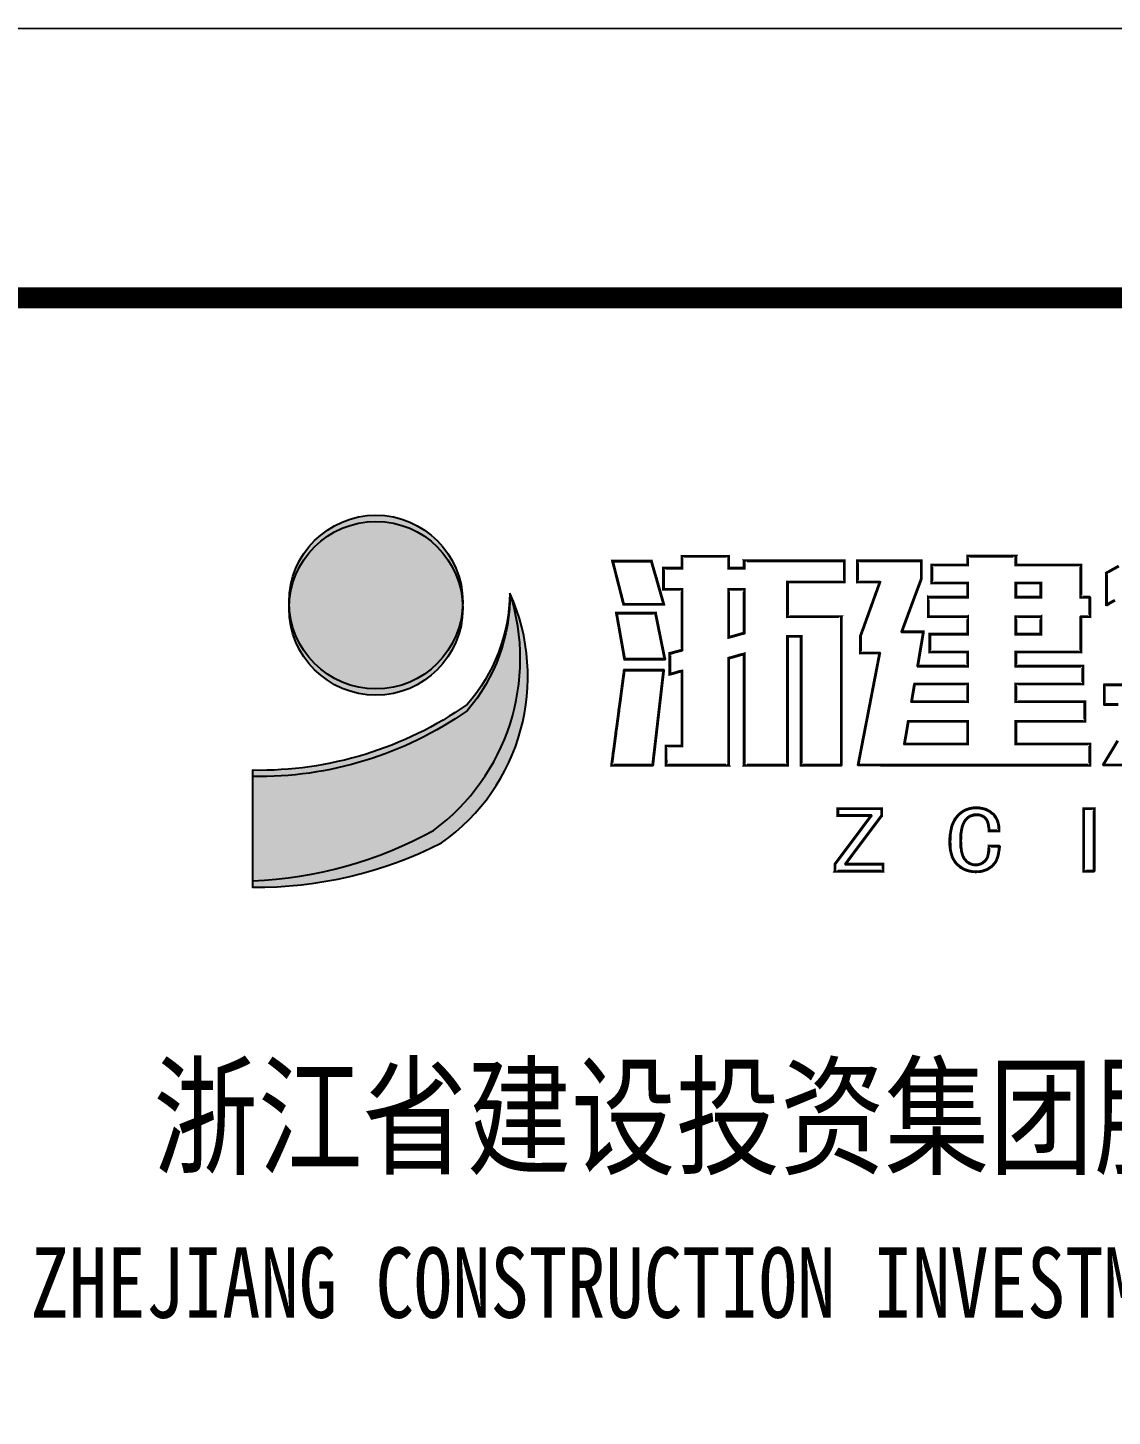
# Model space of a CAD drawing. Extents: x 1738711 to 2346805, y 1189731 to 2516152.
# Drawn here: x 1940762 to 1944387, y 2409857 to 2414498 of the extents above; entities that cross this region are included whole.
import ezdxf
from ezdxf.enums import TextEntityAlignment as Align

# ---------------------------------------------------------------- set-up
doc = ezdxf.new("R2010")
doc.units = 0
doc.header["$LTSCALE"] = 1000
doc.header["$MEASUREMENT"] = 0
doc.layers.add('A-文字', color=7, linetype='Continuous')
doc.layers.add('TK', color=4, linetype='Continuous')
doc.styles.add('黑体', font='simhei_0.ttf', dxfattribs={"width": 0.9})

# ---------------------------------------------------------------- blocks, each defined once
blk = doc.blocks.new('浙建标记')
h = blk.add_hatch(color=1)
h.dxf.hatch_style = 1
edge = h.paths.add_edge_path()
edge.add_arc((1533092.106761437, 1077383.989107278), 362.88, 0, 360)
h = blk.add_hatch(color=1)
h.dxf.hatch_style = 1
edge = h.paths.add_edge_path()
edge.add_arc((1533092.106761437, 1077357.837764238), 362.88, 0, 360)
h = blk.add_hatch(color=172)
h.dxf.hatch_style = 1
edge = h.paths.add_edge_path()
edge.add_arc((1532906.592331425, 1077413.729135907), 745.4502630379443, -40.47515058995998, 0.5959694236573796, ccw=False)
edge.add_arc((1532601.741611056, 1078173.890994404), 1519.168372861453, 269.0491228364312, 305.0251556807076, ccw=False)
edge.add_line((1532576.530745334, 1076654.931825317), (1532576.530745334, 1076192.712679825))
edge.add_arc((1532594.288513271, 1077893.490460078), 1700.870481878366, 269.4017982838498, 296.9936661850327)
edge.add_arc((1532877.480130525, 1077072.636616749), 849.4576306252609, 305.1311103041448, 384.2468939303204)
h = blk.add_hatch(color=172)
h.dxf.hatch_style = 1
edge = h.paths.add_edge_path()
edge.add_arc((1532921.57221484, 1077434.439809834), 730.5449641316351, 319.08681504017386, 358.9837510116965, ccw=False)
edge.add_arc((1532601.741611056, 1078200.042337444), 1519.168372861453, 269.0491228364312, 305.0251556807076, ccw=False)
edge.add_line((1532576.530745334, 1076681.083168358), (1532576.530745334, 1076218.864022865))
edge.add_arc((1532511.47542862, 1077910.217423713), 1692.604064981178, 272.2027085293063, 299.0239331406474)
edge.add_arc((1532805.157442909, 1077147.184011656), 890.1606790187643, 306.343152712889, 377.9474966545729)
at = {"color": 172}
for points in [[(1533652.002268249, 1077421.482892926, -0.1758633340164648), (1533473.647074836, 1076955.995148897, -0.1582772422886723), (1532576.530745334, 1076681.083168358), (1532576.530745334, 1076218.864022865, 0.1175668902619783), (1533332.684465664, 1076430.17545192, 0.3230121308415347)], [(1533652.002268249, 1077421.482892926, -0.1811499422860194), (1533473.647074836, 1076929.843805856, -0.1582772422886723), (1532576.530745334, 1076654.931825317), (1532576.530745334, 1076192.712679825, 0.1209772943244024), (1533366.300017734, 1076377.918411938, 0.3596071156339016)]]:
    blk.add_lwpolyline(points, format="xyb", close=True, dxfattribs=at)
at = {"color": 1}
for centre in [(1533092.106761437, 1077383.989107278), (1533092.106761437, 1077357.837764238)]:
    blk.add_circle(centre, 362.88, dxfattribs=at)
at = {"layer": 'A-文字', "const_width": 12}
for points in [[(1535553.424133378, 1076702.52050749), (1535727.130373378, 1076702.52050749), (1536074.542853378, 1076702.52050749), (1536074.463953378, 1076702.985387491), (1536074.911493378, 1076703.43292749), (1536075.376373378, 1076703.354027491), (1536075.376373378, 1076738.028567491), (1536075.376373378, 1076755.36586749), (1536075.376373378, 1076790.04046749), (1536074.911493378, 1076789.961507491), (1536074.463953378, 1076790.40910749), (1536074.542853378, 1076790.873987491), (1535951.181413378, 1076790.873987491), (1535889.500693378, 1076790.873987491), (1535766.139253378, 1076790.873987491), (1535766.139253378, 1076828.882607491), (1535766.139253378, 1076847.886947491), (1535766.139253378, 1076885.89562749), (1535881.165493378, 1076885.89562749), (1535938.678553378, 1076885.89562749), (1536053.704793378, 1076885.89562749), (1536053.625833378, 1076886.360447491), (1536054.073433378, 1076886.80804749), (1536054.538313378, 1076886.729147491), (1536054.538313378, 1076919.069807491), (1536054.538313378, 1076935.24016749), (1536054.538313378, 1076967.58088749), (1535939.512073378, 1076967.58088749), (1535881.999013378, 1076967.58088749), (1535766.972773378, 1076967.58088749), (1535767.051733378, 1076968.045767491), (1535766.604133378, 1076968.493307491), (1535766.139253378, 1076968.414407491), (1535766.139253378, 1076997.420987491), (1535766.139253378, 1077011.92430749), (1535766.139253378, 1077040.930947491), (1535766.604133378, 1077040.85198749), (1535767.051733378, 1077041.299587491), (1535766.972773378, 1077041.764467491), (1535878.331513378, 1077041.764467491), (1535934.010853378, 1077041.764467491), (1536045.369533378, 1077041.764467491), (1536045.290633378, 1077042.22928749), (1536045.738233378, 1077042.676887491), (1536046.203053378, 1077042.59798749), (1536046.203053378, 1077071.604567491), (1536046.203053378, 1077086.10788749), (1536046.203053378, 1077115.11446749), (1536045.738233378, 1077115.035567491), (1536045.290633378, 1077115.48316749), (1536045.369533378, 1077115.947987491), (1535934.010853378, 1077115.947987491), (1535878.331513378, 1077115.947987491), (1535766.972773378, 1077115.947987491), (1535767.051733378, 1077116.41286749), (1535766.604133378, 1077116.860467491), (1535766.139253378, 1077116.78150749), (1535766.139253378, 1077140.12018749), (1535766.139253378, 1077151.789527491), (1535766.139253378, 1077175.128147491), (1535874.163853378, 1077175.128147491), (1535928.176213378, 1077175.128147491), (1536036.200813378, 1077175.128147491), (1536036.121853378, 1077175.59302749), (1536036.569453378, 1077176.040567491), (1536037.034333378, 1077175.96166749), (1536037.034333378, 1077233.80820749), (1536037.034333378, 1077262.731447491), (1536037.034333378, 1077320.57792749), (1536037.867853378, 1077321.411447491), (1536038.284613378, 1077321.82826749), (1536039.118133378, 1077322.661787491), (1536053.288033378, 1077322.661787491), (1536060.372953378, 1077322.661787491), (1536074.542853378, 1077322.661787491), (1536074.463953378, 1077323.12660749), (1536074.911493378, 1077323.574207491), (1536075.376373378, 1077323.49530749), (1536075.376373378, 1077355.002447491), (1536075.376373378, 1077370.756047491), (1536075.376373378, 1077402.263247491), (1536074.542853378, 1077403.09676749), (1536074.126093378, 1077403.51352749), (1536073.292573378, 1077404.347047491), (1536059.122673378, 1077404.347047491), (1536052.037753378, 1077404.347047491), (1536037.867853378, 1077404.347047491), (1536037.946753378, 1077404.81186749), (1536037.499153378, 1077405.25946749), (1536037.034333378, 1077405.180567491), (1536037.034333378, 1077458.192607491), (1536037.034333378, 1077484.698687491), (1536037.034333378, 1077537.71072749), (1536036.569453378, 1077537.631827491), (1536036.121853378, 1077538.07942749), (1536036.200813378, 1077538.544247491), (1535928.176213378, 1077538.544247491), (1535874.163853378, 1077538.544247491), (1535766.139253378, 1077538.544247491), (1535766.139253378, 1077552.88088749), (1535766.139253378, 1077560.04914749), (1535766.139253378, 1077574.385787491), (1535765.398013378, 1077574.46546749), (1535764.924793378, 1077575.411967491), (1535765.305733378, 1077576.05282749), (1535685.287513378, 1077576.05282749), (1535645.278433378, 1077576.05282749), (1535565.260213378, 1077576.05282749), (1535565.339113378, 1077575.587947491), (1535564.891513378, 1077575.140347491), (1535564.426693378, 1077575.219307491), (1535564.426693378, 1077560.54930749), (1535564.426693378, 1077553.214247491), (1535564.426693378, 1077538.544247491), (1535505.079793378, 1077538.544247491), (1535475.406373378, 1077538.544247491), (1535416.059533378, 1077538.544247491), (1535416.138433378, 1077538.07942749), (1535415.690893378, 1077537.631827491), (1535415.226013378, 1077537.71072749), (1535415.226013378, 1077508.370727491), (1535415.226013378, 1077493.70072749), (1535415.226013378, 1077464.360727491), (1535415.690893378, 1077464.43962749), (1535416.138433378, 1077463.992027491), (1535416.059533378, 1077463.527207491), (1535475.406373378, 1077463.527207491), (1535505.079793378, 1077463.527207491), (1535564.426693378, 1077463.527207491), (1535564.426693378, 1077439.85510749), (1535564.426693378, 1077428.019087491), (1535564.426693378, 1077404.347047491), (1535499.411833378, 1077404.347047491), (1535466.904433378, 1077404.347047491), (1535401.889633378, 1077404.347047491), (1535401.809893378, 1077403.60580749), (1535400.863453378, 1077403.132527491), (1535400.222593378, 1077403.51352749), (1535400.222593378, 1077371.17280749), (1535400.222593378, 1077355.002447491), (1535400.222593378, 1077322.661787491), (1535465.237393378, 1077322.661787491), (1535497.744793378, 1077322.661787491), (1535562.759593378, 1077322.661787491), (1535562.839333378, 1077321.92048749), (1535563.785833378, 1077321.44726749), (1535564.426693378, 1077321.82826749), (1535564.426693378, 1077293.15504749), (1535564.426693378, 1077278.818467491), (1535564.426693378, 1077250.145247491), (1535501.412293378, 1077250.145247491), (1535469.905153378, 1077250.145247491), (1535406.890753378, 1077250.145247491), (1535406.890753378, 1077220.47182749), (1535406.890753378, 1077205.635087491), (1535406.890753378, 1077175.96166749), (1535407.355633378, 1077176.040567491), (1535407.803233378, 1077175.59302749), (1535407.724333378, 1077175.128147491), (1535470.405253378, 1077175.128147491), (1535501.745713378, 1077175.128147491), (1535564.426693378, 1077175.128147491), (1535564.426693378, 1077151.789527491), (1535564.426693378, 1077140.12018749), (1535564.426693378, 1077116.78150749), (1535563.961813378, 1077116.860467491), (1535563.514213378, 1077116.41286749), (1535563.593113378, 1077115.947987491), (1535480.907653378, 1077115.947987491), (1535439.564893378, 1077115.947987491), (1535356.879373378, 1077115.947987491), (1535355.841853378, 1077117.66644749), (1535355.723833378, 1077119.082687491), (1535356.462613378, 1077120.94916749), (1535362.463993378, 1077156.95732749), (1535365.464653378, 1077174.961467491), (1535371.466033378, 1077210.96962749), (1535371.799453378, 1077212.63672749), (1535371.966133378, 1077213.470247491), (1535372.299553378, 1077215.137287491), (1535374.966853378, 1077231.140907491), (1535376.300473378, 1077239.14274749), (1535378.967773378, 1077255.146367491), (1535379.332153378, 1077256.78160749), (1535379.417893378, 1077257.638947491), (1535379.384533378, 1077259.314027491), (1535343.709733378, 1077259.314027491), (1535325.872333378, 1077259.314027491), (1535290.197533378, 1077259.314027491), (1535289.472973378, 1077260.02340749), (1535289.325433378, 1077260.90852749), (1535289.780773378, 1077261.814587491), (1535322.101213378, 1077349.57028749), (1535338.355033378, 1077393.41402749), (1535371.049273378, 1077481.031187491), (1535371.049273378, 1077511.03802749), (1535371.049273378, 1077526.04144749), (1535371.049273378, 1077556.048227491), (1535264.691713378, 1077556.048227491), (1535211.512933378, 1077556.048227491), (1535105.155373378, 1077556.048227491), (1535105.234273378, 1077555.583407491), (1535104.786733378, 1077555.13580749), (1535104.321853378, 1077555.214707491), (1535104.321853378, 1077520.54016749), (1535104.321853378, 1077503.20286749), (1535104.321853378, 1077468.52832749), (1535104.786733378, 1077468.607227491), (1535105.234273378, 1077468.15968749), (1535105.155373378, 1077467.694807491), (1535141.830433378, 1077467.694807491), (1535160.167933378, 1077467.694807491), (1535196.842933378, 1077467.694807491), (1535197.665053378, 1077467.10116749), (1535197.844813378, 1077466.02242749), (1535197.259693378, 1077465.19424749), (1535193.952493378, 1077456.182247491), (1535192.285393378, 1077451.681167491), (1535188.924493378, 1077442.689087491), (1535187.590813378, 1077438.688167491), (1535186.924033378, 1077436.687707491), (1535185.590353378, 1077432.68684749), (1535183.923313378, 1077428.35250749), (1535183.089793378, 1077426.185367491), (1535181.422753378, 1077421.851027491), (1535180.089133378, 1077417.850107491), (1535179.422293378, 1077415.849647491), (1535178.088673378, 1077411.848727491), (1535175.087953378, 1077403.84694749), (1535173.587653378, 1077399.84602749), (1535170.586933378, 1077391.84418749), (1535169.253313378, 1077387.843267491), (1535168.586473378, 1077385.842807491), (1535167.252853378, 1077381.841887491), (1535165.585813378, 1077377.507607491), (1535164.752293378, 1077375.34040749), (1535163.085253378, 1077371.00612749), (1535161.751633378, 1077367.00520749), (1535161.084793378, 1077365.004747491), (1535159.751173378, 1077361.003827491), (1535156.750453378, 1077353.001987491), (1535155.250153378, 1077349.001067491), (1535152.249433378, 1077340.999287491), (1535150.915813378, 1077336.99836749), (1535150.248973378, 1077334.99790749), (1535148.915353378, 1077330.99698749), (1535145.914693378, 1077322.99514749), (1535144.414333378, 1077318.994287491), (1535141.413673378, 1077310.992447491), (1535140.079993378, 1077306.991527491), (1535139.413213378, 1077304.991067491), (1535138.079533378, 1077300.990147491), (1535136.412493378, 1077296.65580749), (1535135.578973378, 1077294.48866749), (1535133.911933378, 1077290.154327491), (1535132.578313378, 1077286.153467491), (1535131.911473378, 1077284.153007491), (1535130.577853378, 1077280.152087491), (1535127.577133378, 1077272.15024749), (1535126.076833378, 1077268.14932749), (1535123.076113378, 1077260.14754749), (1535121.742493378, 1077256.14662749), (1535121.075653378, 1077254.146167491), (1535119.742033378, 1077250.145247491), (1535118.342953378, 1077247.07336749), (1535117.753033378, 1077245.472147491), (1535116.824713378, 1077242.22674749), (1535116.824713378, 1077214.053687491), (1535116.824713378, 1077199.967127491), (1535116.824713378, 1077171.794067491), (1535117.289593378, 1077171.87296749), (1535117.737133378, 1077171.425427491), (1535117.658233378, 1077170.960547491), (1535148.998693378, 1077170.960547491), (1535164.668953378, 1077170.960547491), (1535196.009413378, 1077170.960547491), (1535197.036433378, 1077170.09354749), (1535197.208153378, 1077168.719547491), (1535196.426173378, 1077167.626467491), (1535195.880953378, 1077165.67304749), (1535195.710433378, 1077164.649927491), (1535195.592653378, 1077162.62528749), (1535193.925613378, 1077154.290087491), (1535193.092093378, 1077150.122487491), (1535191.425053378, 1077141.78722749), (1535191.091633378, 1077139.78676749), (1535190.924893378, 1077138.786567491), (1535190.591533378, 1077136.786107491), (1535188.924493378, 1077128.45084749), (1535188.090913378, 1077124.28324749), (1535186.423873378, 1077115.947987491), (1535186.090513378, 1077113.947527491), (1535185.923773378, 1077112.94732749), (1535185.590353378, 1077110.94686749), (1535184.256733378, 1077104.278707491), (1535183.589893378, 1077100.944567491), (1535182.256273378, 1077094.27640749), (1535181.922853378, 1077092.27594749), (1535181.756173378, 1077091.275747491), (1535181.422753378, 1077089.275287491), (1535179.755713378, 1077080.94002749), (1535178.922193378, 1077076.77242749), (1535177.255153378, 1077068.437167491), (1535176.921733378, 1077066.436707491), (1535176.755053378, 1077065.43650749), (1535176.421633378, 1077063.43604749), (1535175.087953378, 1077056.767887491), (1535174.421173378, 1077053.433747491), (1535173.087553378, 1077046.765587491), (1535172.754133378, 1077044.765127491), (1535172.587393378, 1077043.764927491), (1535172.253973378, 1077041.764467491), (1535170.586933378, 1077033.429207491), (1535169.753413378, 1077029.26160749), (1535168.086373378, 1077020.926347491), (1535167.752953378, 1077018.925887491), (1535167.586273378, 1077017.92568749), (1535167.252853378, 1077015.92522749), (1535165.585813378, 1077007.58996749), (1535164.752293378, 1077003.422367491), (1535163.085253378, 1076995.087167491), (1535162.751833378, 1076993.08670749), (1535162.585153378, 1076992.086447491), (1535162.251733378, 1076990.085987491), (1535160.918113378, 1076983.41782749), (1535160.251273378, 1076980.083747491), (1535158.917653378, 1076973.41552749), (1535158.584233378, 1076971.41506749), (1535158.417493378, 1076970.414867491), (1535158.084133378, 1076968.414407491), (1535156.417033378, 1076960.07914749), (1535155.583513378, 1076955.911547491), (1535153.916473378, 1076947.576347491), (1535153.583053378, 1076945.575887491), (1535153.416373378, 1076944.57562749), (1535153.082953378, 1076942.575167491), (1535151.415913378, 1076934.239967491), (1535150.582393378, 1076930.072367491), (1535148.915353378, 1076921.73710749), (1535148.581933378, 1076919.73664749), (1535148.415253378, 1076918.736447491), (1535148.081833378, 1076916.735987491), (1535146.748213378, 1076910.067767491), (1535146.081373378, 1076906.73368749), (1535144.747753378, 1076900.065527491), (1535144.414333378, 1076898.065067491), (1535144.247593378, 1076897.06480749), (1535143.914233378, 1076895.06434749), (1535142.247193378, 1076886.729147491), (1535141.413673378, 1076882.561487491), (1535139.746573378, 1076874.22628749), (1535139.413213378, 1076872.22582749), (1535139.246473378, 1076871.225627491), (1535138.913053378, 1076869.225167491), (1535137.579433378, 1076862.55694749), (1535136.912593378, 1076859.22286749), (1535135.578973378, 1076852.554707491), (1535135.245553378, 1076850.554247491), (1535135.078873378, 1076849.55398749), (1535134.745453378, 1076847.55352749), (1535133.078413378, 1076839.218327491), (1535132.244893378, 1076835.050667491), (1535130.577853378, 1076826.71546749), (1535130.244433378, 1076824.71500749), (1535130.077753378, 1076823.714807491), (1535129.744333378, 1076821.714347491), (1535128.077293378, 1076813.37908749), (1535127.243773378, 1076809.21148749), (1535125.576733378, 1076800.876227491), (1535125.243313378, 1076798.875767491), (1535125.076573378, 1076797.87556749), (1535124.743153378, 1076795.87510749), (1535123.409533378, 1076789.206947491), (1535122.742753378, 1076785.87280749), (1535121.409073378, 1076779.204647491), (1535121.075653378, 1076777.204187491), (1535120.908973378, 1076776.203927491), (1535120.575553378, 1076774.203527491), (1535118.908513378, 1076765.868267491), (1535118.074993378, 1076761.70066749), (1535116.407953378, 1076753.365407491), (1535116.074533378, 1076751.364947491), (1535115.907853378, 1076750.364747491), (1535115.574433378, 1076748.36428749), (1535113.907393378, 1076740.02902749), (1535113.073873378, 1076735.861427491), (1535111.406833378, 1076727.526227491), (1535111.073413378, 1076725.525767491), (1535110.906673378, 1076724.525507491), (1535110.573313378, 1076722.525047491), (1535109.239633378, 1076715.85688749), (1535108.572853378, 1076712.522807491), (1535107.239173378, 1076705.85458749), (1535107.234013378, 1076704.652487491), (1535107.794593378, 1076703.811587491), (1535108.906213378, 1076703.354027491), (1535147.748413378, 1076703.354027491), (1535167.169513378, 1076703.354027491), (1535206.011713378, 1076703.354027491), (1535206.011713378, 1076703.020607491), (1535206.011713378, 1076702.853927491), (1535206.011713378, 1076702.52050749)], [(1534194.281213378, 1077374.340207491), (1534227.705533378, 1077374.340207491), (1534294.554053378, 1077374.340207491), (1534293.154613378, 1077380.40956749), (1534292.317793378, 1077383.42198749), (1534290.386453378, 1077389.343627491), (1534288.430093378, 1077396.357627491), (1534287.429773378, 1077399.85874749), (1534285.385333378, 1077406.847607491), (1534283.428973378, 1077413.861667491), (1534282.428653378, 1077417.36272749), (1534280.384213378, 1077424.35158749), (1534278.427793378, 1077431.365647491), (1534277.427473378, 1077434.866707491), (1534275.383033378, 1077441.85556749), (1534273.426673378, 1077448.86962749), (1534272.426353378, 1077452.370687491), (1534270.381913378, 1077459.35954749), (1534268.425553378, 1077466.37360749), (1534267.425233378, 1077469.874667491), (1534265.380793378, 1077476.863527491), (1534264.142333378, 1077482.69060749), (1534263.205793378, 1077485.585247491), (1534260.796373378, 1077491.033427491), (1534260.907853378, 1077493.417707491), (1534260.624713378, 1077494.738907491), (1534259.546093378, 1077496.868127491), (1534257.589733378, 1077503.882127491), (1534256.589413378, 1077507.383247491), (1534254.544973378, 1077514.37210749), (1534252.588613378, 1077521.386107491), (1534251.588293378, 1077524.887227491), (1534249.543853378, 1077531.87608749), (1534247.587433378, 1077538.89014749), (1534246.587113378, 1077542.391207491), (1534244.542673378, 1077549.380067491), (1534243.891853378, 1077551.33666749), (1534243.638893378, 1077552.34850749), (1534243.292393378, 1077554.38118749), (1534178.444273378, 1077554.38118749), (1534146.020273378, 1077554.38118749), (1534081.172153378, 1077554.38118749), (1534081.338833378, 1077553.714407491), (1534081.422173378, 1077553.380987491), (1534081.588913378, 1077552.71414749), (1534083.422633378, 1077545.37914749), (1534084.339553378, 1077541.711647491), (1534086.173273378, 1077534.376647491), (1534086.506693378, 1077533.37644749), (1534086.673373378, 1077532.876287491), (1534087.006793378, 1077531.87608749), (1534090.340873378, 1077518.53970749), (1534092.007973378, 1077511.871547491), (1534095.342053378, 1077498.535167491), (1534095.675473378, 1077497.53490749), (1534095.842153378, 1077497.03480749), (1534096.175573378, 1077496.034607491), (1534099.843073378, 1077481.364547491), (1534101.676793378, 1077474.02954749), (1534105.344293378, 1077459.35954749), (1534105.677713378, 1077458.359347491), (1534105.844453378, 1077457.859247491), (1534106.177813378, 1077456.85898749), (1534109.511953378, 1077443.52260749), (1534111.178993378, 1077436.854447491), (1534114.513073378, 1077423.518067491), (1534114.846493378, 1077422.51786749), (1534115.013173378, 1077422.017707491), (1534115.346593378, 1077421.01750749), (1534119.014093378, 1077406.347507491), (1534120.847873378, 1077399.012507491), (1534124.515373378, 1077384.34244749), (1534125.681893378, 1077380.34146749), (1534126.265393378, 1077378.34100749), (1534127.432693378, 1077374.340207491)], [(1534409.496953378, 1076702.52050749), (1534461.342053378, 1076702.52050749), (1534565.032373378, 1076702.52050749), (1534564.651373378, 1076703.16136749), (1534565.124653378, 1076704.107807491), (1534565.865893378, 1076704.18754749), (1534565.865893378, 1076882.22812749), (1534565.865893378, 1076971.248387491), (1534565.865893378, 1077149.28890749), (1534586.908733378, 1077155.15552749), (1534597.411973378, 1077158.156427491), (1534618.377833378, 1077164.292327491), (1534623.452273378, 1077165.08186749), (1534625.980853378, 1077165.671847491), (1534630.880693378, 1077167.209707491), (1534630.880693378, 1076982.00080749), (1534630.880693378, 1076889.39638749), (1534630.880693378, 1076704.18754749), (1534631.621933378, 1076704.107807491), (1534632.095153378, 1076703.16136749), (1534631.714213378, 1076702.52050749), (1534703.397233378, 1076702.52050749), (1534739.238713378, 1076702.52050749), (1534810.921673378, 1076702.52050749), (1534810.842773378, 1076702.985387491), (1534811.290373378, 1076703.43292749), (1534811.755193378, 1076703.354027491), (1534811.755193378, 1076918.40302749), (1534811.755193378, 1077025.927527491), (1534811.755193378, 1077240.97646749), (1534834.760453378, 1077240.97646749), (1534846.263053378, 1077240.97646749), (1534869.268313378, 1077240.97646749), (1534869.268313378, 1077025.927527491), (1534869.268313378, 1076918.40302749), (1534869.268313378, 1076703.354027491), (1534869.733193378, 1076703.43292749), (1534870.180733378, 1076702.985387491), (1534870.101833378, 1076702.52050749), (1534935.950153378, 1076702.52050749), (1534968.874373378, 1076702.52050749), (1535034.722693378, 1076702.52050749), (1535035.556213378, 1076703.354027491), (1535035.972973378, 1076703.770787491), (1535036.806493378, 1076704.604307491), (1535036.806493378, 1076951.160447491), (1535036.806493378, 1077074.438547491), (1535036.806493378, 1077320.994687491), (1535036.065253378, 1077321.074427491), (1535035.591973378, 1077322.02092749), (1535035.972973378, 1077322.661787491), (1534946.619293378, 1077322.661787491), (1534901.942453378, 1077322.661787491), (1534812.588773378, 1077322.661787491), (1534812.667673378, 1077323.12660749), (1534812.220073378, 1077323.574207491), (1534811.755193378, 1077323.49530749), (1534811.755193378, 1077381.175107491), (1534811.755193378, 1077410.015007491), (1534811.755193378, 1077467.694807491), (1534906.443473378, 1077467.694807491), (1534953.787553378, 1077467.694807491), (1535048.475833378, 1077467.694807491), (1535048.396873378, 1077468.15968749), (1535048.844473378, 1077468.607227491), (1535049.309353378, 1077468.52832749), (1535049.309353378, 1077503.536287491), (1535049.309353378, 1077521.040267491), (1535049.309353378, 1077556.048227491), (1534882.271273378, 1077556.048227491), (1534798.752233378, 1077556.048227491), (1534631.714213378, 1077556.048227491), (1534632.095153378, 1077555.40742749), (1534631.621933378, 1077554.460927491), (1534630.880693378, 1077554.38118749), (1534630.880693378, 1077542.711907491), (1534630.880693378, 1077536.877207491), (1534630.880693378, 1077525.207867491), (1534604.874773378, 1077525.207867491), (1534591.871813378, 1077525.207867491), (1534565.865893378, 1077525.207867491), (1534565.865893378, 1077544.87904749), (1534565.865893378, 1077554.71460749), (1534565.865893378, 1077574.385787491), (1534565.401013378, 1077574.30682749), (1534564.953413378, 1077574.754427491), (1534565.032373378, 1077575.219307491), (1534487.681393378, 1077575.219307491), (1534449.005933378, 1077575.219307491), (1534371.654953378, 1077575.219307491), (1534371.733913378, 1077574.754427491), (1534371.286313378, 1077574.30682749), (1534370.821433378, 1077574.385787491), (1534370.821433378, 1077554.71460749), (1534370.821433378, 1077544.87904749), (1534370.821433378, 1077525.207867491), (1534340.147813378, 1077525.207867491), (1534324.810973378, 1077525.207867491), (1534294.137293378, 1077525.207867491), (1534294.216253378, 1077524.74304749), (1534293.768653378, 1077524.29544749), (1534293.303773378, 1077524.37434749), (1534293.303773378, 1077489.36638749), (1534293.303773378, 1077471.862407491), (1534293.303773378, 1077436.854447491), (1534323.977453378, 1077436.854447491), (1534339.314293378, 1077436.854447491), (1534369.987913378, 1077436.854447491), (1534369.909013378, 1077436.38956749), (1534370.356613378, 1077435.942027491), (1534370.821433378, 1077436.02092749), (1534370.821433378, 1077334.99790749), (1534370.821433378, 1077284.486427491), (1534370.821433378, 1077183.463407491), (1534369.633253378, 1077183.281127491), (1534368.946133378, 1077182.823087491), (1534368.320873378, 1077181.79636749), (1534358.914793378, 1077179.765907491), (1534354.237253378, 1077178.596507491), (1534344.982253378, 1077175.96166749), (1534337.212133378, 1077173.99264749), (1534333.360793378, 1077172.820547491), (1534325.811173378, 1077170.12702749), (1534323.784673378, 1077170.50784749), (1534322.419013378, 1077170.16638749), (1534320.810053378, 1077168.876747491), (1534320.629033378, 1077168.550887491), (1534320.345833378, 1077168.40928749), (1534319.976533378, 1077168.45998749), (1534319.976533378, 1077134.11880749), (1534319.976533378, 1077116.94824749), (1534319.976533378, 1077082.60706749), (1534329.382673378, 1077084.637527491), (1534334.060153378, 1077085.806927491), (1534343.315213378, 1077088.44176749), (1534353.802553378, 1077091.887867491), (1534359.172853378, 1077093.314307491), (1534369.987913378, 1077095.526687491), (1534370.168993378, 1077095.200827491), (1534370.452133378, 1077095.059287491), (1534370.821433378, 1077095.109927491), (1534370.821433378, 1076970.08144749), (1534370.821433378, 1076907.567207491), (1534370.821433378, 1076782.53872749), (1534344.482093378, 1076782.53872749), (1534331.312453378, 1076782.53872749), (1534304.973113378, 1076782.53872749), (1534305.052013378, 1076782.073847491), (1534304.604473378, 1076781.626307491), (1534304.139593378, 1076781.705207491), (1534304.139593378, 1076757.032907491), (1534304.139593378, 1076744.696787491), (1534304.139593378, 1076720.024487491), (1534304.473013378, 1076720.024487491), (1534304.639693378, 1076720.024487491), (1534304.973113378, 1076720.024487491), (1534304.973113378, 1076713.35632749), (1534304.973113378, 1076710.02218749), (1534304.973113378, 1076703.354027491), (1534305.437993378, 1076703.43292749), (1534305.885533378, 1076702.985387491), (1534305.806633378, 1076702.52050749)], [(1535807.815433378, 1077404.347047491), (1535828.653493378, 1077404.347047491), (1535870.329673378, 1077404.347047491), (1535870.329673378, 1077428.019087491), (1535870.329673378, 1077439.85510749), (1535870.329673378, 1077463.527207491), (1535828.653493378, 1077463.527207491), (1535807.815433378, 1077463.527207491), (1535766.139253378, 1077463.527207491), (1535766.139253378, 1077439.85510749), (1535766.139253378, 1077428.019087491), (1535766.139253378, 1077404.347047491)], [(1534570.867013378, 1077237.64238749), (1534572.534053378, 1077238.05914749), (1534575.868133378, 1077238.892667491), (1534593.913493378, 1077243.914727491), (1534602.916673378, 1077246.498987491), (1534620.878393378, 1077251.812287491), (1534623.262673378, 1077251.700807491), (1534624.583873378, 1077251.983947491), (1534626.713093378, 1077253.062567491), (1534628.417753378, 1077253.41356749), (1534629.264293378, 1077253.66754749), (1534630.880693378, 1077254.31284749), (1534630.880693378, 1077326.99606749), (1534630.880693378, 1077363.33770749), (1534630.880693378, 1077436.02092749), (1534630.415813378, 1077435.942027491), (1534629.968273378, 1077436.38956749), (1534630.047173378, 1077436.854447491), (1534604.708033378, 1077436.854447491), (1534592.038493378, 1077436.854447491), (1534566.699413378, 1077436.854447491), (1534566.778313378, 1077436.38956749), (1534566.330713378, 1077435.942027491), (1534565.865893378, 1077436.02092749), (1534565.865893378, 1077356.16938749), (1534565.865893378, 1077316.243647491), (1534565.865893378, 1077236.39210749), (1534566.532673378, 1077236.55878749), (1534566.866093378, 1077236.642187491), (1534567.532933378, 1077236.808867491)], [(1534198.282133378, 1077145.121307491), (1534231.623053378, 1077145.121307491), (1534298.304953378, 1077145.121307491), (1534299.119693378, 1077145.72496749), (1534299.296633378, 1077146.786607491), (1534298.721713378, 1077147.62186749), (1534295.054213378, 1077165.959427491), (1534293.220433378, 1077175.128147491), (1534289.552933378, 1077193.46564749), (1534289.219513378, 1077194.799327491), (1534289.052833378, 1077195.46610749), (1534288.719413378, 1077196.799787491), (1534283.718293378, 1077221.80544749), (1534281.217733378, 1077234.308307491), (1534276.216553378, 1077259.314027491), (1534275.883133378, 1077260.64764749), (1534275.716453378, 1077261.314427491), (1534275.383033378, 1077262.648107491), (1534270.381913378, 1077287.653767491), (1534267.881353378, 1077300.15662749), (1534262.880173378, 1077325.16234749), (1534262.546813378, 1077326.495967491), (1534262.380073378, 1077327.16280749), (1534262.046653378, 1077328.496427491), (1534261.379873378, 1077331.830507491), (1534261.046453378, 1077333.497547491), (1534260.379613378, 1077336.83162749), (1534260.053813378, 1077337.01270749), (1534259.912213378, 1077337.29584749), (1534259.962853378, 1077337.665207491), (1534194.948053378, 1077337.665207491), (1534162.440653378, 1077337.665207491), (1534097.425853378, 1077337.665207491), (1534097.470973378, 1077336.32192749), (1534097.555693378, 1077335.644107491), (1534097.842613378, 1077334.331067491), (1534098.509453378, 1077330.330147491), (1534098.842813378, 1077328.329747491), (1534099.509653378, 1077324.328827491), (1534099.843073378, 1077322.661787491), (1534100.009753378, 1077321.82826749), (1534100.343173378, 1077320.161167491), (1534101.010013378, 1077316.16030749), (1534101.343433378, 1077314.15984749), (1534102.010213378, 1077310.15892749), (1534102.343633378, 1077308.49188749), (1534102.510313378, 1077307.658367491), (1534102.843733378, 1077305.99126749), (1534103.510573378, 1077301.990407491), (1534103.843993378, 1077299.989947491), (1534104.510773378, 1077295.989027491), (1534105.511033378, 1077290.65448749), (1534106.011133378, 1077287.987187491), (1534107.011393378, 1077282.652647491), (1534107.678173378, 1077278.651727491), (1534108.011593378, 1077276.651267491), (1534108.678433378, 1077272.650347491), (1534109.011793378, 1077270.983307491), (1534109.178533378, 1077270.14978749), (1534109.511953378, 1077268.482747491), (1534110.178733378, 1077264.48182749), (1534110.512153378, 1077262.48136749), (1534111.178993378, 1077258.48044749), (1534111.512413378, 1077256.81340749), (1534111.679093378, 1077255.979887491), (1534112.012513378, 1077254.31284749), (1534112.679293378, 1077250.311927491), (1534113.012713378, 1077248.311467491), (1534113.679553378, 1077244.310607491), (1534114.012973378, 1077242.643507491), (1534114.179653378, 1077241.809987491), (1534114.513073378, 1077240.142947491), (1534115.179913378, 1077236.142027491), (1534115.513273378, 1077234.141627491), (1534116.180113378, 1077230.140707491), (1534116.513533378, 1077228.473667491), (1534116.680213378, 1077227.64008749), (1534117.013633378, 1077225.97304749), (1534117.680473378, 1077221.97218749), (1534118.013893378, 1077219.97172749), (1534118.680673378, 1077215.970807491), (1534119.014093378, 1077214.30376749), (1534119.180773378, 1077213.470247491), (1534119.514193378, 1077211.803147491), (1534120.181033378, 1077207.802287491), (1534120.514453378, 1077205.801827491), (1534121.181233378, 1077201.800907491), (1534121.514653378, 1077200.133867491), (1534121.681393378, 1077199.30034749), (1534122.014753378, 1077197.63330749), (1534122.681593378, 1077193.63238749), (1534123.015013378, 1077191.63192749), (1534123.681853378, 1077187.63100749), (1534124.015213378, 1077185.96396749), (1534124.181953378, 1077185.130447491), (1534124.515373378, 1077183.463407491), (1534125.182153378, 1077179.462487491), (1534125.515573378, 1077177.462027491), (1534126.182413378, 1077173.461107491), (1534126.515833378, 1077171.794067491), (1534126.682513378, 1077170.960547491), (1534127.015933378, 1077169.293507491), (1534127.682713378, 1077165.292587491), (1534128.016133378, 1077163.292127491), (1534128.682973378, 1077159.29120749), (1534129.500953378, 1077153.562467491), (1534130.088773378, 1077150.707247491), (1534131.600293378, 1077145.121307491)], [(1535807.815433378, 1077250.145247491), (1535828.653493378, 1077250.145247491), (1535870.329673378, 1077250.145247491), (1535870.329673378, 1077278.818467491), (1535870.329673378, 1077293.15504749), (1535870.329673378, 1077321.82826749), (1535869.688813378, 1077321.44726749), (1535868.742373378, 1077321.92048749), (1535868.662633378, 1077322.661787491), (1535827.986713378, 1077322.661787491), (1535807.648753378, 1077322.661787491), (1535766.972773378, 1077322.661787491), (1535767.051733378, 1077322.19690749), (1535766.604133378, 1077321.74930749), (1535766.139253378, 1077321.82826749), (1535766.139253378, 1077293.15504749), (1535766.139253378, 1077278.818467491), (1535766.139253378, 1077250.145247491)], [(1534145.770193378, 1076702.52050749), (1534179.527873378, 1076702.52050749), (1534247.043233378, 1076702.52050749), (1534248.569573378, 1076703.30548749), (1534249.266953378, 1076704.56074749), (1534249.127093378, 1076706.271347491), (1534249.293773378, 1076707.771707491), (1534249.377113378, 1076708.521887491), (1534249.543853378, 1076710.02218749), (1534250.210633378, 1076716.023567491), (1534250.544053378, 1076719.02428749), (1534251.210893378, 1076725.02560749), (1534251.544313378, 1076727.692907491), (1534251.710993378, 1076729.02652749), (1534252.044413378, 1076731.693827491), (1534252.711193378, 1076737.695207491), (1534253.044613378, 1076740.69586749), (1534253.711453378, 1076746.697247491), (1534254.044873378, 1076749.364487491), (1534254.211553378, 1076750.698167491), (1534254.544973378, 1076753.365407491), (1534255.211813378, 1076759.36678749), (1534255.545173378, 1076762.367447491), (1534256.212013378, 1076768.368827491), (1534256.545433378, 1076771.03612749), (1534256.712113378, 1076772.369747491), (1534257.045533378, 1076775.03704749), (1534257.712373378, 1076781.038367491), (1534258.045793378, 1076784.03908749), (1534258.712573378, 1076790.04046749), (1534259.045993378, 1076792.707707491), (1534259.212673378, 1076794.04132749), (1534259.546093378, 1076796.708627491), (1534260.212933378, 1076802.710007491), (1534260.546353378, 1076805.71066749), (1534261.213133378, 1076811.712047491), (1534261.546553378, 1076814.379347491), (1534261.713293378, 1076815.712967491), (1534262.046653378, 1076818.38020749), (1534263.046913378, 1076827.382307491), (1534263.547013378, 1076831.88332749), (1534264.547273378, 1076840.885367491), (1534264.880633378, 1076843.55260749), (1534265.047373378, 1076844.886287491), (1534265.380793378, 1076847.55352749), (1534266.047573378, 1076853.55490749), (1534266.380993378, 1076856.555567491), (1534267.047833378, 1076862.55694749), (1534267.381253378, 1076865.224247491), (1534267.547933378, 1076866.55786749), (1534267.881353378, 1076869.225167491), (1534268.548133378, 1076875.226487491), (1534268.881553378, 1076878.22720749), (1534269.548393378, 1076884.228587491), (1534269.881813378, 1076886.895827491), (1534270.048493378, 1076888.229447491), (1534270.381913378, 1076890.896747491), (1534271.048753378, 1076896.89812749), (1534271.382113378, 1076899.898787491), (1534272.048953378, 1076905.900167491), (1534272.382373378, 1076908.56746749), (1534272.549053378, 1076909.901087491), (1534272.882473378, 1076912.56832749), (1534273.882733378, 1076921.570427491), (1534274.382833378, 1076926.07144749), (1534275.383033378, 1076935.07348749), (1534275.716453378, 1076937.740727491), (1534275.883133378, 1076939.07440749), (1534276.216553378, 1076941.741647491), (1534276.883393378, 1076947.743027491), (1534277.216813378, 1076950.74368749), (1534277.883593378, 1076956.74506749), (1534278.217013378, 1076959.412367491), (1534278.383753378, 1076960.745987491), (1534278.717113378, 1076963.413287491), (1534279.383953378, 1076969.41460749), (1534279.717373378, 1076972.415327491), (1534280.384213378, 1076978.416707491), (1534280.717573378, 1076981.08394749), (1534280.884313378, 1076982.417567491), (1534281.217733378, 1076985.08486749), (1534281.884513378, 1076991.08624749), (1534282.217933378, 1076994.086907491), (1534282.884773378, 1077000.08828749), (1534283.218193378, 1077002.755587491), (1534283.384873378, 1077004.08920749), (1534283.718293378, 1077006.756447491), (1534284.718493378, 1077015.75854749), (1534285.218593378, 1077020.259567491), (1534286.218853378, 1077029.26160749), (1534286.552273378, 1077031.928847491), (1534286.718953378, 1077033.262527491), (1534287.052373378, 1077035.929767491), (1534287.719213378, 1077041.931147491), (1534288.052573378, 1077044.931807491), (1534288.719413378, 1077050.933187491), (1534289.052833378, 1077053.60048749), (1534289.219513378, 1077054.934107491), (1534289.552933378, 1077057.60140749), (1534290.219773378, 1077063.60272749), (1534290.553193378, 1077066.603447491), (1534291.219973378, 1077072.604827491), (1534291.553393378, 1077075.27206749), (1534291.720073378, 1077076.60568749), (1534292.053493378, 1077079.272987491), (1534292.720333378, 1077085.274367491), (1534293.053753378, 1077088.27502749), (1534293.720533378, 1077094.27640749), (1534294.425113378, 1077096.15608749), (1534294.309793378, 1077097.54040749), (1534293.303773378, 1077099.277527491), (1534228.288973378, 1077099.277527491), (1534195.781573378, 1077099.277527491), (1534130.766773378, 1077099.277527491), (1534130.584553378, 1077098.089287491), (1534130.126453378, 1077097.40222749), (1534129.099733378, 1077096.776967491), (1534128.725513378, 1077089.404227491), (1534128.305513378, 1077085.708167491), (1534127.015933378, 1077078.43946749), (1534123.703693378, 1077053.430867491), (1534122.036593378, 1077040.92800749), (1534118.680673378, 1077015.92522749), (1534117.991753378, 1077010.927107491), (1534117.658333378, 1077008.426427491), (1534117.013633378, 1077003.422367491), (1534116.346853378, 1076998.08782749), (1534116.013433378, 1076995.420527491), (1534115.346593378, 1076990.085987491), (1534112.353433378, 1076967.72356749), (1534110.769553378, 1076956.55300749), (1534107.428153378, 1076934.239967491), (1534107.466973378, 1076929.214007491), (1534107.211193378, 1076926.655787491), (1534106.177813378, 1076921.73710749), (1534105.488893378, 1076916.738987491), (1534105.155473378, 1076914.23830749), (1534104.510773378, 1076909.234247491), (1534103.843993378, 1076903.899707491), (1534103.510573378, 1076901.23240749), (1534102.843733378, 1076895.897867491), (1534099.850573378, 1076873.535447491), (1534098.266693378, 1076862.364887491), (1534094.925293378, 1076840.05184749), (1534094.964173378, 1076835.02588749), (1534094.708333378, 1076832.46766749), (1534093.675013378, 1076827.548987491), (1534092.986033378, 1076822.55086749), (1534092.652613378, 1076820.05018749), (1534092.007973378, 1076815.04612749), (1534091.341133378, 1076809.711587491), (1534091.007713378, 1076807.04428749), (1534090.340873378, 1076801.70974749), (1534087.347713378, 1076779.347327491), (1534085.763833378, 1076768.176767491), (1534082.422433378, 1076745.86372749), (1534082.461313378, 1076740.83776749), (1534082.205473378, 1076738.27954749), (1534081.172153378, 1076733.360867491), (1534079.580653378, 1076721.369867491), (1534078.830413378, 1076715.36782749), (1534077.421313378, 1076703.354027491), (1534077.886133378, 1076703.43292749), (1534078.333733378, 1076702.985387491), (1534078.254833378, 1076702.52050749)], [(1535424.061373378, 1076967.58088749), (1535470.571933378, 1076967.58088749), (1535563.593113378, 1076967.58088749), (1535563.514213378, 1076968.045767491), (1535563.961813378, 1076968.493307491), (1535564.426693378, 1076968.414407491), (1535564.426693378, 1076997.420987491), (1535564.426693378, 1077011.92430749), (1535564.426693378, 1077040.930947491), (1535563.961813378, 1077040.85198749), (1535563.514213378, 1077041.299587491), (1535563.593113378, 1077041.764467491), (1535475.573113378, 1077041.764467491), (1535431.563053378, 1077041.764467491), (1535343.542993378, 1077041.764467491), (1535342.496533378, 1077040.30550749), (1535342.124353378, 1077039.375027491), (1535341.875953378, 1077037.596807491), (1535341.709273378, 1077036.59660749), (1535341.625933378, 1077036.096507491), (1535341.459193378, 1077035.09624749), (1535339.458733378, 1077023.09354749), (1535338.458533378, 1077017.092167491), (1535336.458073378, 1077005.089407491), (1535336.124653378, 1077003.422367491), (1535335.957973378, 1077002.58884749), (1535335.624553378, 1077000.921807491), (1535333.624093378, 1076988.91904749), (1535332.623893378, 1076982.91772749), (1535330.623433378, 1076970.914967491), (1535330.155193378, 1076969.655147491), (1535330.276273378, 1076968.68668749), (1535331.040193378, 1076967.58088749)], [(1535406.390653378, 1076790.873987491), (1535459.069333378, 1076790.873987491), (1535564.426693378, 1076790.873987491), (1535564.426693378, 1076828.882607491), (1535564.426693378, 1076847.886947491), (1535564.426693378, 1076885.89562749), (1535465.404133378, 1076885.89562749), (1535415.892853378, 1076885.89562749), (1535316.870293378, 1076885.89562749), (1535315.933933378, 1076884.058427491), (1535315.658353378, 1076882.95610749), (1535315.620013378, 1076880.894447491), (1535311.952513378, 1076858.88944749), (1535310.118733378, 1076847.886947491), (1535306.451233378, 1076825.881947491), (1535306.117813378, 1076824.21490749), (1535305.951133378, 1076823.381387491), (1535305.617713378, 1076821.714347491), (1535303.950673378, 1076811.712047491), (1535303.117153378, 1076806.710927491), (1535301.450113378, 1076796.708627491), (1535301.003773378, 1076794.41176749), (1535300.918033378, 1076793.210927491), (1535301.033353378, 1076790.873987491)], [(1535090.652053378, 1076259.919707491), (1535130.494513378, 1076259.919707491), (1535210.179313378, 1076259.919707491), (1535210.100413378, 1076260.38452749), (1535210.547953378, 1076260.832127491), (1535211.012833378, 1076260.75322749), (1535211.012833378, 1076272.08914749), (1535211.012833378, 1076277.75710749), (1535211.012833378, 1076289.09302749), (1535148.665273378, 1076289.09302749), (1535117.491553378, 1076289.09302749), (1535055.143993378, 1076289.09302749), (1535054.632133378, 1076289.55178749), (1535054.491493378, 1076290.11440749), (1535054.727233378, 1076290.760067491), (1535114.533073378, 1076370.64238749), (1535144.456573378, 1076410.568127491), (1535204.344673378, 1076490.388827491), (1535204.125313378, 1076490.948447491), (1535204.577233378, 1076491.62638749), (1535205.178193378, 1076491.63916749), (1535205.178193378, 1076503.30844749), (1535205.178193378, 1076509.14314749), (1535205.178193378, 1076520.81242749), (1535131.828133378, 1076520.81242749), (1535095.153133378, 1076520.81242749), (1535021.803073378, 1076520.81242749), (1535021.803073378, 1076509.476507491), (1535021.803073378, 1076503.808607491), (1535021.803073378, 1076492.472687491), (1535076.148793378, 1076492.472687491), (1535103.321653378, 1076492.472687491), (1535157.667373378, 1076492.472687491), (1535157.708893378, 1076492.102247491), (1535158.179593378, 1076491.866867491), (1535158.500893378, 1076492.055927491), (1535159.329073378, 1076492.641047491), (1535160.407813378, 1076492.461227491), (1535161.001453378, 1076491.63916749), (1535161.192673378, 1076490.537327491), (1535160.747353378, 1076489.64662749), (1535159.751173378, 1076489.138547491), (1535099.998673378, 1076409.04976749), (1535070.075113378, 1076369.040507491), (1535010.133733378, 1076289.09302749), (1535010.133733378, 1076278.09052749), (1535010.133733378, 1076272.589247491), (1535010.133733378, 1076261.586747491), (1535010.874973378, 1076261.507007491), (1535011.348253378, 1076260.560507491), (1535010.967253378, 1076259.919707491)], [(1535599.241933378, 1076256.204627491), (1535600.188433378, 1076256.67784749), (1535600.268173378, 1076257.419147491), (1535605.602713378, 1076257.419147491), (1535608.270013378, 1076257.419147491), (1535613.604553378, 1076257.419147491), (1535623.124513378, 1076259.08456749), (1535627.865353378, 1076260.35440749), (1535636.943173378, 1076263.67054749), (1535644.702193378, 1076266.32590749), (1535648.501033378, 1076268.225327491), (1535655.280673378, 1076272.83932749), (1535662.299173378, 1076277.279627491), (1535665.625033378, 1076279.923227491), (1535671.534373378, 1076285.75888749), (1535674.050113378, 1076289.33920749), (1535675.491073378, 1076291.03444749), (1535678.619353378, 1076294.094147491), (1535683.356593378, 1076302.208847491), (1535685.388433378, 1076306.526447491), (1535688.621593378, 1076315.34896749), (1535689.455113378, 1076317.849527491), (1535689.871933378, 1076319.099867491), (1535690.705453378, 1076321.60042749), (1535691.705653378, 1076325.60134749), (1535692.205753378, 1076327.60174749), (1535693.206013378, 1076331.60266749), (1535694.155633378, 1076338.30526749), (1535694.740333378, 1076341.646427491), (1535696.123333378, 1076348.27312749), (1535696.123333378, 1076352.60746749), (1535696.123333378, 1076354.774607491), (1535696.123333378, 1076359.108947491), (1535697.288473378, 1076359.77890749), (1535697.504473378, 1076361.506907491), (1535696.540093378, 1076362.443027491), (1535695.873253378, 1076363.109867491), (1535695.539833378, 1076363.443287491), (1535694.873053378, 1076364.11006749), (1535678.702693378, 1076364.11006749), (1535670.617513378, 1076364.11006749), (1535654.447153378, 1076364.11006749), (1535654.526053378, 1076363.645247491), (1535654.078513378, 1076363.197647491), (1535653.613633378, 1076363.276547491), (1535653.613633378, 1076358.27542749), (1535653.613633378, 1076355.774867491), (1535653.613633378, 1076350.77374749), (1535653.280213378, 1076350.77374749), (1535653.113533378, 1076350.77374749), (1535652.780113378, 1076350.77374749), (1535652.780113378, 1076347.106247491), (1535652.780113378, 1076345.272467491), (1535652.780113378, 1076341.604967491), (1535651.638553378, 1076339.508807491), (1535651.347433378, 1076338.150167491), (1535651.529833378, 1076335.770327491), (1535650.862993378, 1076332.436187491), (1535650.529633378, 1076330.769147491), (1535649.862793378, 1076327.43506749), (1535648.308793378, 1076320.865307491), (1535647.107893378, 1076317.60574749), (1535644.028153378, 1076311.598127491), (1535641.159853378, 1076306.942427491), (1535639.457113378, 1076304.728847491), (1535635.692893378, 1076300.76230749), (1535632.464113378, 1076299.014927491), (1535630.942033378, 1076297.761467491), (1535628.607973378, 1076294.92766749), (1535622.019973378, 1076291.417967491), (1535618.563253378, 1076289.900387491), (1535611.520753378, 1076287.42592749), (1535605.128053378, 1076286.14030749), (1535601.781133378, 1076285.88284749), (1535595.266993378, 1076286.17564749), (1535588.479913378, 1076286.59804749), (1535585.024033378, 1076287.28924749), (1535578.596533378, 1076289.509787491), (1535573.278733378, 1076291.471007491), (1535570.684933378, 1076292.854367491), (1535566.093733378, 1076296.17794749), (1535561.617133378, 1076298.80798749), (1535559.533513378, 1076300.710467491), (1535556.508193378, 1076304.92996749), (1535554.022393378, 1076307.61094749), (1535552.771993378, 1076308.944687491), (1535550.256793378, 1076311.598127491), (1535546.326673378, 1076319.15188749), (1535544.639653378, 1076323.11638749), (1535541.921533378, 1076331.185907491), (1535540.992253378, 1076334.32654749), (1535540.574713378, 1076335.913187491), (1535539.837733378, 1076339.10440749), (1535539.170893378, 1076342.43848749), (1535538.837473378, 1076344.105527491), (1535538.170693378, 1076347.439607491), (1535537.811953378, 1076352.82694749), (1535537.388653378, 1076355.53600749), (1535536.086893378, 1076360.775987491), (1535536.086893378, 1076366.443947491), (1535536.086893378, 1076369.27792749), (1535536.086893378, 1076374.94588749), (1535535.753473378, 1076374.94588749), (1535535.586733378, 1076374.94588749), (1535535.253373378, 1076374.94588749), (1535535.253373378, 1076383.614507491), (1535535.253373378, 1076387.948847491), (1535535.253373378, 1076396.61746749), (1535535.586733378, 1076396.61746749), (1535535.753473378, 1076396.61746749), (1535536.086893378, 1076396.61746749), (1535536.086893378, 1076402.618847491), (1535536.086893378, 1076405.61956749), (1535536.086893378, 1076411.62088749), (1535536.420313378, 1076411.62088749), (1535536.586993378, 1076411.62088749), (1535536.920413378, 1076411.62088749), (1535536.920413378, 1076413.78808749), (1535536.920413378, 1076414.871627491), (1535536.920413378, 1076417.038827491), (1535537.087093378, 1076418.20576749), (1535537.170433378, 1076418.789207491), (1535537.337173378, 1076419.956147491), (1535538.003953378, 1076424.62384749), (1535538.337373378, 1076426.95772749), (1535539.004213378, 1076431.625487491), (1535540.927633378, 1076441.469327491), (1535542.276733378, 1076446.359867491), (1535545.672373378, 1076455.79762749), (1535548.006253378, 1076460.465387491), (1535549.173193378, 1076462.799207491), (1535551.507073378, 1076467.466967491), (1535555.527373378, 1076473.041987491), (1535557.708913378, 1076475.72686749), (1535562.342833378, 1076480.80334749), (1535567.814533378, 1076485.13978749), (1535570.777873378, 1076487.087147491), (1535576.929493378, 1076490.388827491), (1535581.364213378, 1076491.55966749), (1535583.555833378, 1076492.318307491), (1535587.765313378, 1076494.13972749), (1535589.334493378, 1076493.485667491), (1535590.735973378, 1076493.765927491), (1535591.932913378, 1076494.973247491), (1535599.267913378, 1076494.973247491), (1535602.935413378, 1076494.973247491), (1535610.270413378, 1076494.973247491), (1535617.849673378, 1076493.357687491), (1535621.620133378, 1076492.072307491), (1535628.607973378, 1076488.72178749), (1535630.229233378, 1076487.64898749), (1535631.065993378, 1076487.14690749), (1535632.775573378, 1076486.221227491), (1535635.942973378, 1076483.05382749), (1535637.526673378, 1076481.470127491), (1535640.694013378, 1076478.30278749), (1535644.985513378, 1076472.206547491), (1535646.727133378, 1076468.723247491), (1535649.029273378, 1076461.63232749), (1535649.392993378, 1076459.18090749), (1535649.841613378, 1076457.924867491), (1535651.113073378, 1076455.79762749), (1535651.514353378, 1076449.06682749), (1535652.022493378, 1076445.679527491), (1535653.613633378, 1076439.127167491), (1535653.613633378, 1076434.79288749), (1535653.613633378, 1076432.62568749), (1535653.613633378, 1076428.291347491), (1535669.950673378, 1076428.291347491), (1535678.119253378, 1076428.291347491), (1535694.456293378, 1076428.291347491), (1535694.377393378, 1076428.75622749), (1535694.824933378, 1076429.203827491), (1535695.289813378, 1076429.12492749), (1535695.289813378, 1076433.459207491), (1535695.289813378, 1076435.626407491), (1535695.289813378, 1076439.96068749), (1535694.956393378, 1076439.96068749), (1535694.789713378, 1076439.96068749), (1535694.456293378, 1076439.96068749), (1535694.456293378, 1076443.628187491), (1535694.456293378, 1076445.461967491), (1535694.456293378, 1076449.129467491), (1535692.955573378, 1076456.53976749), (1535692.034933378, 1076460.222207491), (1535689.871933378, 1076467.466967491), (1535688.873533378, 1076470.13492749), (1535688.373433378, 1076471.46860749), (1535687.371313378, 1076474.135127491), (1535685.704273378, 1076477.469267491), (1535684.870753378, 1076479.136307491), (1535683.203713378, 1076482.47038749), (1535682.341693378, 1076484.018687491), (1535681.706533378, 1076484.74450749), (1535680.286393378, 1076485.80446749), (1535680.477673378, 1076486.906307491), (1535680.032293378, 1076487.79694749), (1535679.036113378, 1076488.30502749), (1535675.832293378, 1076492.99252749), (1535673.959873378, 1076495.205387491), (1535669.867333378, 1076499.140847491), (1535665.058813378, 1076502.39470749), (1535662.772813378, 1076504.25734749), (1535658.614813378, 1076508.309627491), (1535651.581253378, 1076511.915447491), (1535648.079893378, 1076513.74946749), (1535641.110773378, 1076517.478347491), (1535639.386673378, 1076517.24068749), (1535638.251773378, 1076517.581127491), (1535636.943173378, 1076518.728627491), (1535636.089973378, 1076519.348007491), (1535635.496813378, 1076519.545707491), (1535634.442613378, 1076519.56214749), (1535630.441693378, 1076520.562407491), (1535628.441233378, 1076521.062507491), (1535624.440313378, 1076522.062707491), (1535619.716273378, 1076522.46980749), (1535617.343993378, 1076522.893467491), (1535612.771033378, 1076524.14656749), (1535603.435573378, 1076524.14656749), (1535598.767813378, 1076524.14656749), (1535589.432353378, 1076524.14656749), (1535577.208253378, 1076522.238507491), (1535571.109433378, 1076520.713787491), (1535559.425513378, 1076516.64482749), (1535553.088673378, 1076514.217167491), (1535550.002033378, 1076512.58810749), (1535544.422093378, 1076508.726387491), (1535542.278053378, 1076507.63846749), (1535541.249773378, 1076506.952967491), (1535539.420973378, 1076505.392247491), (1535533.476173378, 1076501.082687491), (1535530.620593378, 1076498.731107491), (1535525.251073378, 1076493.722967491), (1535519.557253378, 1076486.575167491), (1535516.723213378, 1076482.990947491), (1535511.081173378, 1076475.802227491), (1535511.272453378, 1076474.70038749), (1535510.827073378, 1076473.809687491), (1535509.830893378, 1076473.301607491), (1535507.830433378, 1076469.30074749), (1535506.830233378, 1076467.30028749), (1535504.829773378, 1076463.29936749), (1535500.161773378, 1076452.337427491), (1535498.298533378, 1076446.57838749), (1535495.660993378, 1076434.95956749), (1535494.994153378, 1076431.625487491), (1535494.660793378, 1076429.958447491), (1535493.993953378, 1076426.62430749), (1535493.684053378, 1076422.221507491), (1535493.255353378, 1076419.992267491), (1535491.910153378, 1076415.78854749), (1535491.910153378, 1076412.454407491), (1535491.910153378, 1076410.787367491), (1535491.910153378, 1076407.45328749), (1535491.576733378, 1076407.45328749), (1535491.410053378, 1076407.45328749), (1535491.076633378, 1076407.45328749), (1535491.076633378, 1076402.11874749), (1535491.076633378, 1076399.451447491), (1535491.076633378, 1076394.11690749), (1535490.743213378, 1076394.11690749), (1535490.576533378, 1076394.11690749), (1535490.243113378, 1076394.11690749), (1535490.243113378, 1076385.11486749), (1535490.243113378, 1076380.613847491), (1535490.243113378, 1076371.61180749), (1535490.576533378, 1076371.61180749), (1535490.743213378, 1076371.61180749), (1535491.076633378, 1076371.61180749), (1535491.076633378, 1076366.944047491), (1535491.076633378, 1076364.610227491), (1535491.076633378, 1076359.94246749), (1535492.800013378, 1076346.94580749), (1535494.147913378, 1076340.459207491), (1535497.744793378, 1076327.851827491), (1535500.108553378, 1076319.28484749), (1535501.923313378, 1076315.05046749), (1535506.496813378, 1076307.430527491), (1535507.789873378, 1076304.56318749), (1535508.653693378, 1076303.181087491), (1535510.664413378, 1076300.76230749), (1535512.891433378, 1076297.355927491), (1535514.060713378, 1076295.68552749), (1535516.499053378, 1076292.427107491), (1535519.666453378, 1076289.25970749), (1535521.250153378, 1076287.676007491), (1535524.417553378, 1076284.50860749), (1535529.044813378, 1076281.40534749), (1535531.246033378, 1076279.62742749), (1535535.253373378, 1076275.75664749), (1535536.355153378, 1076275.947867491), (1535537.245853378, 1076275.50254749), (1535537.753933378, 1076274.506367491), (1535545.922633378, 1076269.29068749), (1535550.351713378, 1076267.07614749), (1535559.425513378, 1076263.67054749), (1535563.750433378, 1076262.306627491), (1535565.917813378, 1076261.63978749), (1535570.261333378, 1076260.336467491), (1535573.595413378, 1076259.66962749), (1535575.262453378, 1076259.33620749), (1535578.596533378, 1076258.669427491), (1535580.976433378, 1076258.851827491), (1535582.335073378, 1076258.56070749), (1535584.431233378, 1076257.419147491), (1535590.099193378, 1076257.419147491), (1535592.933173378, 1076257.419147491), (1535598.601133378, 1076257.419147491), (1535598.601133378, 1076257.08572749), (1535598.601133378, 1076256.91898749), (1535598.601133378, 1076256.58562749)], [(1536066.541013378, 1076259.919707491), (1536074.626193378, 1076259.919707491), (1536090.796553378, 1076259.919707491), (1536091.630073378, 1076260.75322749), (1536092.046833378, 1076261.169987491), (1536092.880353378, 1076262.003507491), (1536092.880353378, 1076365.193667491), (1536092.880353378, 1076416.788747491), (1536092.880353378, 1076519.978907491), (1536092.415533378, 1076519.900007491), (1536091.967933378, 1076520.347607491), (1536092.046833378, 1076520.81242749), (1536075.042953378, 1076520.81242749), (1536066.541013378, 1076520.81242749), (1536049.537133378, 1076520.81242749), (1536049.537133378, 1076416.788747491), (1536049.537133378, 1076364.776907491), (1536049.537133378, 1076260.75322749), (1536050.002013378, 1076260.832127491), (1536050.449613378, 1076260.38452749), (1536050.370713378, 1076259.919707491)]]:
    blk.add_lwpolyline(points, close=True, dxfattribs=at)
for points in [[(1536196.097693378, 1077534.32810749), (1536145.392353378, 1077506.036847491), (1536145.773293378, 1077505.39604749), (1536145.300073378, 1077504.449547491), (1536144.558833378, 1077504.369807491), (1536144.558833378, 1077451.69112749), (1536144.558833378, 1077425.351847491), (1536144.558833378, 1077372.673167491), (1536146.585333378, 1077372.292347491), (1536147.950993378, 1077372.633747491), (1536149.559953378, 1077373.92344749), (1536161.558873378, 1077381.48842749), (1536167.753333378, 1077385.004247491), (1536180.400313378, 1077391.42742749)], [(1536285.090833378, 1077038.43032749), (1536137.057093378, 1077038.43032749), (1536136.874873378, 1077037.242147491), (1536136.416773378, 1077036.55502749), (1536135.390053378, 1077035.929767491), (1536135.390053378, 1077004.922727491), (1536135.390053378, 1076989.419207491), (1536135.390053378, 1076958.41210749), (1536136.416773378, 1076957.786907491), (1536136.874873378, 1076957.09978749), (1536137.057093378, 1076955.911547491), (1536194.070053378, 1076955.911547491)], [(1536191.766893378, 1076804.758287491), (1536132.055973378, 1076705.85458749), (1536131.936933378, 1076704.806987491), (1536132.165713378, 1076704.12070749), (1536132.889493378, 1076703.354027491), (1536222.409853378, 1076703.354027491)]]:
    blk.add_lwpolyline(points, dxfattribs=at)
blk = doc.blocks.new('ZJJT-目录单')
for points, const_width in [([(0, 0), (0, 29700), (21000, 29700), (21000, 0)], 5), ([(1000, 800), (20000, 800), (20000, 28800), (1000, 28800)], 70)]:
    blk.add_lwpolyline(points, close=True, dxfattribs=dict(const_width=const_width))
at = {"layer": 'TK', "color": 1, "xscale": 0.8, "yscale": 0.8, "zscale": 0.8}
blk.add_blockref('浙建标记', (-1223467.909703447, -834124.1502363733), dxfattribs=at)
at = {"style": '黑体', "width": 0.8}
for s, height, p in [('浙江省建设投资集团股份有限公司', 320, (2262.084165013861, 25903.01625351561)), ('ZHEJIANG CONSTRUCTION INVESTMENT GROUP CO.,LTD ', 235.3867750020376, (1851.395111972466, 25390.70365269389))]:
    blk.add_text(s, height=height, dxfattribs=at).set_placement(p)
at = {"color": 7, "style": '黑体', "width": 0.8}
for tag, height, p in [('工程名称', 230, (17261.76057970431, 28372.66523697879)), ('子项名称', 230, (17268.19345677365, 27575.78083371161)), ('工程号', 250, (15623.76243897341, 26794.56096369983)), ('子项号', 250, (19107.49037790857, 26790.49444124172)), ('设计阶段', 250, (15594.67840591213, 26014.77520456631)), ('专业', 250, (19080.91033184063, 25968.48422288289)), ('共页', 250, (16263.17569031194, 25206.2542908811)), ('第页', 250, (18121.06679618591, 25203.26415365795)), ('工程负责', 1e-10, (4671.992557593156, 4285.675790888024)), ('专业负责', 1e-10, (4696.60975963762, 3275.880463271635)), ('设计', 1e-10, (4723.487594440114, 2308.283928466262)), ('日期', 300, (4691.207936035469, 1273.106121618301))]:
    blk.add_attdef(tag, text='', height=height, dxfattribs=at).set_placement(p, align=Align.MIDDLE_CENTER)

msp = doc.modelspace()

# ---------------------------------------------------------------- block references
msp.add_blockref('ZJJT-目录单', (1938920, 2384795.5))

doc.saveas('drawing.dxf')
